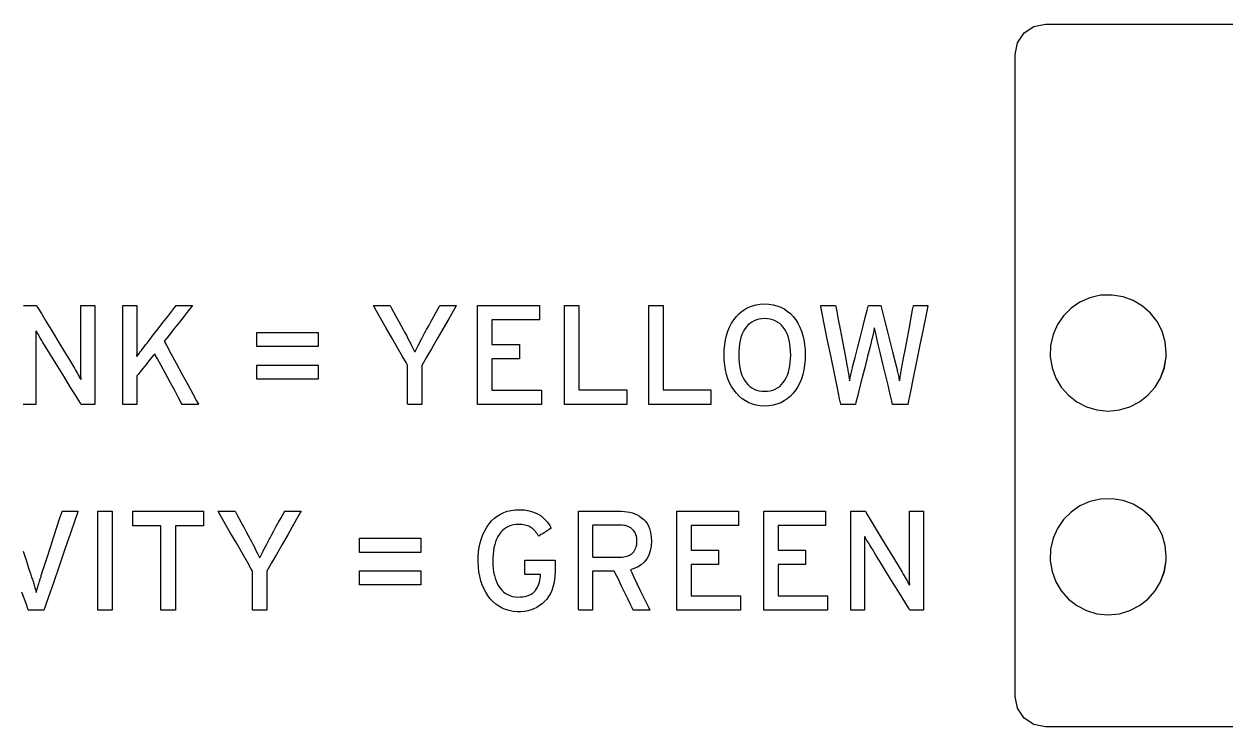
# Model space of a CAD drawing. Extents: x 1 to 47.7, y 0.2 to 35.
# Drawn here: x 37.63 to 38.81, y 12.679 to 13.369 of the extents above; entities that cross this region are included whole.
import ezdxf

# ---------------------------------------------------------------- set-up
doc = ezdxf.new("R2010")
doc.units = 0
doc.header["$MEASUREMENT"] = 0
for name, color, linetype in [('2_1__NONE__X', 7, 'CONTINUOUS'), ('2_2__PORTS_5A___5B_WPTP__2', 7, 'CONTINUOUS'), ('2_3__PORTS_5A___5B_WPTP__2', 7, 'CONTINUOUS'), ('2_4__PORTS_5A___5B_WPTP__1', 7, 'CONTINUOUS'), ('7_0_____DWG', 7, 'CONTINUOUS')]:
    doc.layers.add(name, color=color, linetype=linetype)

msp = doc.modelspace()

# ---------------------------------------------------------------- linework, layer by layer
at = {"layer": '2_1__NONE__X'}
msp.add_lwpolyline([(38.8251, 12.6786), (38.7865, 12.6786), (38.7517, 12.6786), (38.7211, 12.6786), (38.6948, 12.6786), (38.6728, 12.6786), (38.6555, 12.6786), (38.6429, 12.6786), (38.6352, 12.6786), (38.6326, 12.6786), (38.621, 12.681), (38.6114, 12.6874), (38.605, 12.6969), (38.6026, 12.7086), (38.6026, 12.7104), (38.6026, 12.7157), (38.6026, 12.7242), (38.6026, 12.7357), (38.6026, 12.7668), (38.6026, 12.807), (38.6026, 12.8547), (38.6026, 12.9079), (38.6026, 13.0236), (38.6026, 13.1393), (38.6026, 13.1925), (38.6026, 13.2401), (38.6026, 13.2804), (38.6026, 13.3115), (38.6026, 13.323), (38.6026, 13.3315), (38.6026, 13.3368), (38.6026, 13.3386), (38.605, 13.3503), (38.6114, 13.3598), (38.621, 13.3662), (38.6326, 13.3686), (38.6352, 13.3686), (38.6429, 13.3686), (38.6555, 13.3686), (38.6728, 13.3686), (38.6948, 13.3686), (38.7211, 13.3686), (38.7517, 13.3686), (38.7865, 13.3686), (38.8251, 13.3686)], dxfattribs=at)
at = {"layer": '2_2__PORTS_5A___5B_WPTP__2'}
for points in [[(38.751, 13.0457), (38.75, 13.0568), (38.7469, 13.0671), (38.742, 13.0765), (38.7355, 13.0848), (38.7277, 13.0918), (38.7186, 13.0972), (38.7086, 13.1009), (38.6978, 13.1026), (38.6866, 13.1023), (38.676, 13.0999), (38.6663, 13.0956), (38.6576, 13.0896), (38.6502, 13.0822), (38.6442, 13.0735), (38.6399, 13.0638), (38.6375, 13.0532), (38.6371, 13.042), (38.6389, 13.0312), (38.6426, 13.0211), (38.648, 13.0121), (38.655, 13.0042), (38.6632, 12.9978), (38.6727, 12.9929), (38.683, 12.9898), (38.694, 12.9887), (38.7051, 12.9898), (38.7154, 12.9929), (38.7248, 12.9978), (38.7331, 13.0042), (38.74, 13.0121), (38.7455, 13.0211), (38.7492, 13.0312), (38.7509, 13.042), (38.751, 13.0457), (38.751, 13.0457), (38.751, 13.0457), (38.751, 13.0457), (38.751, 13.0457), (38.751, 13.0457), (38.751, 13.0457), (38.751, 13.0457), (38.751, 13.0457), (38.751, 13.0457), (38.751, 13.0457), (38.751, 13.0457), (38.751, 13.0457), (38.751, 13.0457), (38.751, 13.0457), (38.751, 13.0457)], [(38.751, 12.8458), (38.75, 12.8568), (38.7469, 12.8671), (38.742, 12.8765), (38.7355, 12.8848), (38.7277, 12.8918), (38.7186, 12.8972), (38.7086, 12.9009), (38.6978, 12.9026), (38.6866, 12.9023), (38.676, 12.8998), (38.6663, 12.8956), (38.6576, 12.8896), (38.6502, 12.8822), (38.6442, 12.8735), (38.6399, 12.8638), (38.6375, 12.8532), (38.6371, 12.842), (38.6389, 12.8312), (38.6426, 12.8211), (38.648, 12.8121), (38.655, 12.8042), (38.6632, 12.7978), (38.6727, 12.7929), (38.683, 12.7898), (38.694, 12.7888), (38.7051, 12.7898), (38.7154, 12.7929), (38.7248, 12.7978), (38.7331, 12.8042), (38.74, 12.8121), (38.7455, 12.8211), (38.7492, 12.8312), (38.7509, 12.842), (38.751, 12.8458), (38.751, 12.8458), (38.751, 12.8458), (38.751, 12.8458), (38.751, 12.8458), (38.751, 12.8458), (38.751, 12.8458), (38.751, 12.8458), (38.751, 12.8458), (38.751, 12.8458), (38.751, 12.8458), (38.751, 12.8458), (38.751, 12.8458), (38.751, 12.8458), (38.751, 12.8458), (38.751, 12.8458)]]:
    msp.add_lwpolyline(points, close=True, dxfattribs=at)
at = {"layer": '2_3__PORTS_5A___5B_WPTP__2'}
for points in [[(38.751, 13.0457), (38.75, 13.0568), (38.7469, 13.0671), (38.742, 13.0765), (38.7355, 13.0848), (38.7277, 13.0918), (38.7186, 13.0972), (38.7086, 13.1009), (38.6978, 13.1026), (38.6866, 13.1023), (38.676, 13.0999), (38.6663, 13.0956), (38.6576, 13.0896), (38.6502, 13.0822), (38.6442, 13.0735), (38.6399, 13.0638), (38.6375, 13.0532), (38.6371, 13.042), (38.6389, 13.0312), (38.6426, 13.0211), (38.648, 13.0121), (38.655, 13.0042), (38.6632, 12.9978), (38.6727, 12.9929), (38.683, 12.9898), (38.694, 12.9887), (38.7051, 12.9898), (38.7154, 12.9929), (38.7248, 12.9978), (38.7331, 13.0042), (38.74, 13.0121), (38.7455, 13.0211), (38.7491, 13.0312), (38.7509, 13.042), (38.751, 13.0457), (38.751, 13.0457), (38.751, 13.0457), (38.751, 13.0457), (38.751, 13.0457), (38.751, 13.0457), (38.751, 13.0457), (38.751, 13.0457), (38.751, 13.0457), (38.751, 13.0457), (38.751, 13.0457), (38.751, 13.0457), (38.751, 13.0457), (38.751, 13.0457), (38.751, 13.0457), (38.751, 13.0457)], [(38.751, 12.8458), (38.75, 12.8568), (38.7469, 12.8671), (38.742, 12.8765), (38.7355, 12.8848), (38.7277, 12.8918), (38.7186, 12.8972), (38.7086, 12.9009), (38.6978, 12.9026), (38.6866, 12.9023), (38.676, 12.8998), (38.6663, 12.8956), (38.6576, 12.8896), (38.6502, 12.8822), (38.6442, 12.8735), (38.6399, 12.8638), (38.6375, 12.8532), (38.6371, 12.842), (38.6389, 12.8312), (38.6426, 12.8211), (38.648, 12.8121), (38.655, 12.8042), (38.6632, 12.7978), (38.6727, 12.7929), (38.683, 12.7898), (38.694, 12.7888), (38.7051, 12.7898), (38.7154, 12.7929), (38.7248, 12.7978), (38.7331, 12.8042), (38.74, 12.8121), (38.7455, 12.8211), (38.7491, 12.8312), (38.7509, 12.842), (38.751, 12.8458), (38.751, 12.8458), (38.751, 12.8458), (38.751, 12.8458), (38.751, 12.8458), (38.751, 12.8458), (38.751, 12.8458), (38.751, 12.8458), (38.751, 12.8458), (38.751, 12.8458), (38.751, 12.8458), (38.751, 12.8458), (38.751, 12.8458), (38.751, 12.8458), (38.751, 12.8458), (38.751, 12.8458)]]:
    msp.add_lwpolyline(points, close=True, dxfattribs=at)
at = {"layer": '2_4__PORTS_5A___5B_WPTP__1'}
for points in [[(38.751, 13.0457), (38.75, 13.0568), (38.7469, 13.0671), (38.742, 13.0765), (38.7355, 13.0848), (38.7277, 13.0918), (38.7186, 13.0972), (38.7086, 13.1009), (38.6978, 13.1026), (38.6866, 13.1023), (38.676, 13.0999), (38.6663, 13.0956), (38.6576, 13.0896), (38.6502, 13.0822), (38.6442, 13.0735), (38.6399, 13.0638), (38.6375, 13.0532), (38.6371, 13.042), (38.6389, 13.0312), (38.6426, 13.0211), (38.648, 13.0121), (38.655, 13.0042), (38.6632, 12.9978), (38.6727, 12.9929), (38.683, 12.9898), (38.694, 12.9887), (38.7051, 12.9898), (38.7154, 12.9929), (38.7248, 12.9978), (38.7331, 13.0042), (38.74, 13.0121), (38.7455, 13.0211), (38.7491, 13.0312), (38.7509, 13.042), (38.751, 13.0457), (38.751, 13.0457), (38.751, 13.0457), (38.751, 13.0457), (38.751, 13.0457), (38.751, 13.0457), (38.751, 13.0457), (38.751, 13.0457), (38.751, 13.0457), (38.751, 13.0457), (38.751, 13.0457), (38.751, 13.0457), (38.751, 13.0457), (38.751, 13.0457), (38.751, 13.0457), (38.751, 13.0457)], [(38.751, 12.8458), (38.75, 12.8568), (38.7469, 12.8671), (38.742, 12.8765), (38.7355, 12.8848), (38.7277, 12.8918), (38.7186, 12.8972), (38.7086, 12.9009), (38.6978, 12.9026), (38.6866, 12.9023), (38.676, 12.8998), (38.6663, 12.8956), (38.6576, 12.8896), (38.6502, 12.8822), (38.6442, 12.8735), (38.6399, 12.8638), (38.6375, 12.8532), (38.6371, 12.842), (38.6389, 12.8312), (38.6426, 12.8211), (38.648, 12.8121), (38.655, 12.8042), (38.6632, 12.7978), (38.6727, 12.7929), (38.683, 12.7898), (38.694, 12.7888), (38.7051, 12.7898), (38.7154, 12.7929), (38.7248, 12.7978), (38.7331, 12.8042), (38.74, 12.8121), (38.7455, 12.8211), (38.7491, 12.8312), (38.7509, 12.842), (38.751, 12.8458), (38.751, 12.8458), (38.751, 12.8458), (38.751, 12.8458), (38.751, 12.8458), (38.751, 12.8458), (38.751, 12.8458), (38.751, 12.8458), (38.751, 12.8458), (38.751, 12.8458), (38.751, 12.8458), (38.751, 12.8458), (38.751, 12.8458), (38.751, 12.8458), (38.751, 12.8458), (38.751, 12.8458)]]:
    msp.add_lwpolyline(points, close=True, dxfattribs=at)
at = {"layer": '7_0_____DWG'}
for points in [[(37.6291, 13.0923), (37.6309, 13.0923), (37.6332, 13.0923), (37.6357, 13.0923), (37.6381, 13.0923), (37.6401, 13.0923), (37.6415, 13.0923), (37.642, 13.0923), (37.6433, 13.0901), (37.6468, 13.0844), (37.6518, 13.0761), (37.6577, 13.0663), (37.6638, 13.0561), (37.6695, 13.0467), (37.6742, 13.039), (37.6771, 13.0341), (37.6781, 13.0325), (37.6791, 13.0307), (37.6801, 13.0289), (37.6811, 13.0272), (37.682, 13.0256), (37.6829, 13.0241), (37.6837, 13.0226), (37.6845, 13.0211), (37.6853, 13.0198), (37.6856, 13.0206), (37.6855, 13.023), (37.6855, 13.0254), (37.6855, 13.028), (37.6855, 13.0306), (37.6855, 13.0333), (37.6855, 13.036), (37.6855, 13.0388), (37.6855, 13.0417), (37.6855, 13.0435), (37.6855, 13.048), (37.6855, 13.0548), (37.6855, 13.0629), (37.6855, 13.0715), (37.6855, 13.0797), (37.6855, 13.0864), (37.6855, 13.0909), (37.6855, 13.0923), (37.6861, 13.0923), (37.6875, 13.0923), (37.6895, 13.0923), (37.6918, 13.0923), (37.6941, 13.0923), (37.6963, 13.0923), (37.698, 13.0923), (37.699, 13.0923), (37.6992, 13.0916), (37.6992, 13.0853), (37.6992, 13.0739), (37.6992, 13.059), (37.6992, 13.0425), (37.6992, 13.0262), (37.6992, 13.0117), (37.6992, 13.0008), (37.6992, 12.9954), (37.6989, 12.9951), (37.6978, 12.9951), (37.6961, 12.9951), (37.6939, 12.9951), (37.6916, 12.9951), (37.6894, 12.9951), (37.6875, 12.9951), (37.6862, 12.9951), (37.6857, 12.9951), (37.6844, 12.9973), (37.6807, 13.0033), (37.6754, 13.0118), (37.6693, 13.0219), (37.6628, 13.0323), (37.6568, 13.042), (37.652, 13.0499), (37.6489, 13.0549), (37.6479, 13.0565), (37.647, 13.058), (37.6461, 13.0595), (37.6453, 13.061), (37.6445, 13.0624), (37.6437, 13.0637), (37.6429, 13.065), (37.6422, 13.0663), (37.6415, 13.0675), (37.6412, 13.0667), (37.6412, 13.0644), (37.6412, 13.062), (37.6412, 13.0595), (37.6412, 13.0569), (37.6412, 13.0543), (37.6412, 13.0516), (37.6413, 13.0488), (37.6413, 13.0459), (37.6413, 13.0441), (37.6413, 13.0396), (37.6413, 13.0328), (37.6413, 13.0246), (37.6413, 13.016), (37.6413, 13.0078), (37.6413, 13.001), (37.6413, 12.9965), (37.6413, 12.9951), (37.6407, 12.9951), (37.6392, 12.9951), (37.6372, 12.9951), (37.635, 12.9951), (37.6326, 12.9951), (37.6305, 12.9951), (37.6288, 12.9951)], [(38.0749, 12.9951), (38.0749, 13.0923), (38.1356, 13.0923), (38.1356, 13.0782), (38.089, 13.0782), (38.089, 13.0541), (38.1161, 13.0541), (38.1161, 13.04), (38.089, 13.04), (38.089, 13.0092), (38.1376, 13.0092), (38.1376, 12.9951), (38.0749, 12.9951)], [(38.1603, 12.9951), (38.1603, 13.0923), (38.1744, 13.0923), (38.1744, 13.0094), (38.2214, 13.0094), (38.2214, 12.9951), (38.1603, 12.9951)], [(38.2429, 12.9951), (38.2429, 13.0923), (38.257, 13.0923), (38.257, 13.0094), (38.304, 13.0094), (38.304, 12.9951), (38.2429, 12.9951)], [(37.8582, 13.052), (37.8582, 13.0658), (37.9184, 13.0658), (37.9184, 13.052), (37.8582, 13.052)], [(37.8582, 13.02), (37.8582, 13.0338), (37.9184, 13.0338), (37.9184, 13.02), (37.8582, 13.02)], [(37.6288, 12.8511), (37.632, 12.8414), (37.6345, 12.8336), (37.636, 12.8291), (37.6364, 12.8279), (37.6367, 12.8269), (37.6371, 12.8258), (37.6374, 12.8247), (37.6378, 12.8236), (37.6382, 12.8225), (37.6385, 12.8214), (37.6389, 12.8202), (37.6393, 12.819), (37.6397, 12.8178), (37.64, 12.8167), (37.6403, 12.8156), (37.6406, 12.8146), (37.6408, 12.8136), (37.6411, 12.8128), (37.6413, 12.8119), (37.6415, 12.8112), (37.6417, 12.8107), (37.6418, 12.8114), (37.642, 12.8122), (37.6423, 12.8131), (37.6425, 12.814), (37.6428, 12.815), (37.6432, 12.816), (37.6435, 12.8171), (37.6439, 12.8183), (37.6443, 12.8195), (37.6446, 12.8207), (37.645, 12.8219), (37.6453, 12.823), (37.6456, 12.8241), (37.646, 12.8252), (37.6463, 12.8263), (37.6466, 12.8274), (37.6469, 12.8284), (37.6476, 12.8304), (37.6495, 12.8362), (37.6523, 12.8448), (37.6556, 12.8551), (37.659, 12.8657), (37.6623, 12.8757), (37.6649, 12.8839), (37.6666, 12.8891), (37.667, 12.8903), (37.6679, 12.8903), (37.6697, 12.8903), (37.672, 12.8903), (37.6747, 12.8903), (37.6773, 12.8903), (37.6797, 12.8903), (37.6815, 12.8903), (37.6825, 12.8903), (37.6821, 12.8888), (37.6795, 12.8812), (37.6752, 12.8687), (37.6698, 12.8532), (37.6641, 12.8364), (37.6585, 12.8202), (37.6538, 12.8064), (37.6505, 12.7968), (37.6492, 12.7932), (37.6487, 12.7932), (37.6471, 12.7932), (37.6449, 12.7932), (37.6424, 12.7932), (37.6397, 12.7932), (37.6372, 12.7932), (37.6353, 12.7932), (37.6341, 12.7932), (37.6336, 12.7937), (37.6316, 12.7997), (37.6276, 12.811)], [(37.702, 12.7932), (37.702, 12.8903), (37.7161, 12.8903), (37.7161, 12.7932), (37.702, 12.7932)], [(37.7782, 12.8761), (37.7782, 12.7932), (37.7641, 12.7932), (37.7641, 12.8761), (37.7366, 12.8761), (37.7366, 12.8903), (37.8057, 12.8903), (37.8057, 12.8761), (37.7782, 12.8761)], [(38.2704, 12.7932), (38.2704, 12.8903), (38.3311, 12.8903), (38.3311, 12.8762), (38.2845, 12.8762), (38.2845, 12.8521), (38.3116, 12.8521), (38.3116, 12.838), (38.2845, 12.838), (38.2845, 12.8073), (38.3331, 12.8073), (38.3331, 12.7932), (38.2704, 12.7932)], [(38.3558, 12.7932), (38.3558, 12.8903), (38.4165, 12.8903), (38.4165, 12.8762), (38.3699, 12.8762), (38.3699, 12.8521), (38.3969, 12.8521), (38.3969, 12.838), (38.3699, 12.838), (38.3699, 12.8073), (38.4185, 12.8073), (38.4185, 12.7932), (38.3558, 12.7932)], [(37.9589, 12.85), (37.9589, 12.8638), (38.0191, 12.8638), (38.0191, 12.85), (37.9589, 12.85)], [(37.9589, 12.8181), (37.9589, 12.8319), (38.0191, 12.8319), (38.0191, 12.8181), (37.9589, 12.8181)]]:
    msp.add_lwpolyline(points, dxfattribs=at)
for points in [[(37.785, 12.9951), (37.784, 12.9969), (37.7814, 13.0018), (37.7776, 13.0088), (37.7731, 13.017), (37.7685, 13.0255), (37.7642, 13.0334), (37.7606, 13.0399), (37.7584, 13.044), (37.7579, 13.0449), (37.7569, 13.0437), (37.7549, 13.0412), (37.7523, 13.038), (37.7494, 13.0343), (37.7464, 13.0306), (37.7437, 13.0273), (37.7417, 13.0247), (37.7405, 13.0233), (37.7404, 13.0228), (37.7404, 13.0208), (37.7404, 13.0173), (37.7404, 13.0129), (37.7404, 13.0081), (37.7404, 13.0034), (37.7404, 12.9994), (37.7404, 12.9964), (37.7404, 12.9951), (37.7401, 12.9951), (37.7388, 12.9951), (37.737, 12.9951), (37.7348, 12.9951), (37.7324, 12.9951), (37.7302, 12.9951), (37.7284, 12.9951), (37.7271, 12.9951), (37.7268, 12.9952), (37.7268, 12.9997), (37.7268, 13.0099), (37.7268, 13.0239), (37.7268, 13.0401), (37.7268, 13.0567), (37.7268, 13.0719), (37.7268, 13.084), (37.7268, 13.0911), (37.7268, 13.0923), (37.7277, 13.0923), (37.7294, 13.0923), (37.7314, 13.0923), (37.7338, 13.0923), (37.7361, 13.0923), (37.7381, 13.0923), (37.7396, 13.0923), (37.7404, 13.0923), (37.7405, 13.0917), (37.7405, 13.0889), (37.7405, 13.0846), (37.7405, 13.0793), (37.7405, 13.0736), (37.7405, 13.0681), (37.7405, 13.0634), (37.7405, 13.0602), (37.7405, 13.059), (37.7404, 13.0569), (37.7404, 13.0549), (37.7404, 13.0529), (37.7404, 13.0509), (37.7404, 13.0489), (37.7403, 13.0469), (37.7403, 13.045), (37.7402, 13.0431), (37.7405, 13.0422), (37.7415, 13.0436), (37.7426, 13.0451), (37.7438, 13.0467), (37.745, 13.0483), (37.7463, 13.05), (37.7476, 13.0518), (37.749, 13.0536), (37.7504, 13.0555), (37.7514, 13.0568), (37.7535, 13.0594), (37.7569, 13.0639), (37.7613, 13.0695), (37.766, 13.0756), (37.7707, 13.0816), (37.7747, 13.0869), (37.7776, 13.0906), (37.7789, 13.0923), (37.7794, 13.0923), (37.7808, 13.0923), (37.783, 13.0923), (37.7856, 13.0923), (37.7883, 13.0923), (37.7909, 13.0923), (37.7931, 13.0923), (37.7945, 13.0923), (37.795, 13.0923), (37.7937, 13.0906), (37.7908, 13.087), (37.7868, 13.0819), (37.7822, 13.076), (37.7775, 13.07), (37.7732, 13.0644), (37.7697, 13.0601), (37.7677, 13.0575), (37.7676, 13.0566), (37.7698, 13.0526), (37.7738, 13.0453), (37.7789, 13.0358), (37.7846, 13.0253), (37.7903, 13.0149), (37.7953, 13.0057), (37.799, 12.9988), (37.8009, 12.9953), (37.8007, 12.9951), (37.7994, 12.9951), (37.7973, 12.9951), (37.7948, 12.9951), (37.792, 12.9951), (37.7894, 12.9951), (37.7871, 12.9951), (37.7856, 12.9951)], [(38.0203, 13.0335), (38.0203, 13.0321), (38.0203, 13.0283), (38.0203, 13.0229), (38.0203, 13.0164), (38.0203, 13.0098), (38.0203, 13.0037), (38.0203, 12.9987), (38.0203, 12.9957), (38.0203, 12.9951), (38.0194, 12.9951), (38.0177, 12.9951), (38.0156, 12.9951), (38.0132, 12.9951), (38.0108, 12.9951), (38.0086, 12.9951), (38.0071, 12.9951), (38.0063, 12.9951), (38.0062, 12.9959), (38.0062, 12.9991), (38.0062, 13.0042), (38.0062, 13.0104), (38.0062, 13.0171), (38.0062, 13.0234), (38.0062, 13.0288), (38.0062, 13.0324), (38.0062, 13.0336), (38.0047, 13.0362), (38.0012, 13.0422), (37.9964, 13.0508), (37.9907, 13.0606), (37.9849, 13.0707), (37.9795, 13.08), (37.9753, 13.0873), (37.9729, 13.0916), (37.9726, 13.0923), (37.9737, 13.0923), (37.9757, 13.0923), (37.9783, 13.0923), (37.9811, 13.0923), (37.9839, 13.0923), (37.9864, 13.0923), (37.9882, 13.0923), (37.989, 13.0923), (37.9894, 13.0916), (37.9907, 13.0892), (37.9927, 13.0856), (37.9951, 13.0812), (37.9976, 13.0766), (38, 13.0722), (38.002, 13.0686), (38.0033, 13.0662), (38.0039, 13.065), (38.0053, 13.0624), (38.0066, 13.06), (38.0078, 13.0576), (38.009, 13.0553), (38.0101, 13.0531), (38.0111, 13.051), (38.0121, 13.049), (38.013, 13.0471), (38.0138, 13.0472), (38.0147, 13.0491), (38.0157, 13.051), (38.0167, 13.0531), (38.0178, 13.0553), (38.019, 13.0576), (38.0202, 13.06), (38.0215, 13.0625), (38.0229, 13.0651), (38.0235, 13.0662), (38.0249, 13.0687), (38.0269, 13.0725), (38.0294, 13.0769), (38.0319, 13.0816), (38.0343, 13.0859), (38.0363, 13.0895), (38.0375, 13.0918), (38.0378, 13.0923), (38.0388, 13.0923), (38.0406, 13.0923), (38.043, 13.0923), (38.0458, 13.0923), (38.0486, 13.0923), (38.0511, 13.0923), (38.053, 13.0923), (38.054, 13.0923), (38.0536, 13.0914), (38.0509, 13.0868), (38.0466, 13.0792), (38.0412, 13.0698), (38.0353, 13.0597), (38.0297, 13.0499), (38.0249, 13.0415), (38.0216, 13.0357)], [(38.3966, 13.0437), (38.3965, 13.0386), (38.396, 13.0337), (38.3953, 13.029), (38.3942, 13.0246), (38.3929, 13.0204), (38.3913, 13.0165), (38.3894, 13.0128), (38.3872, 13.0094), (38.3847, 13.0062), (38.382, 13.0033), (38.379, 13.0008), (38.3758, 12.9986), (38.3725, 12.9969), (38.3688, 12.9955), (38.365, 12.9945), (38.361, 12.9938), (38.3567, 12.9936), (38.3525, 12.9938), (38.3485, 12.9945), (38.3447, 12.9955), (38.3411, 12.9969), (38.3378, 12.9986), (38.3346, 13.0008), (38.3317, 13.0033), (38.3291, 13.0062), (38.3266, 13.0094), (38.3243, 13.0128), (38.3224, 13.0165), (38.3207, 13.0204), (38.3194, 13.0246), (38.3183, 13.029), (38.3175, 13.0337), (38.3171, 13.0386), (38.3169, 13.0437), (38.3171, 13.0489), (38.3175, 13.0539), (38.3183, 13.0585), (38.3194, 13.063), (38.3207, 13.0672), (38.3224, 13.0711), (38.3243, 13.0749), (38.3266, 13.0783), (38.3291, 13.0815), (38.3317, 13.0844), (38.3346, 13.0868), (38.3378, 13.0889), (38.3411, 13.0907), (38.3447, 13.092), (38.3485, 13.093), (38.3525, 13.0936), (38.3567, 13.0939), (38.361, 13.0936), (38.365, 13.093), (38.3688, 13.092), (38.3725, 13.0907), (38.3758, 13.0889), (38.379, 13.0868), (38.382, 13.0844), (38.3847, 13.0815), (38.3872, 13.0783), (38.3894, 13.0749), (38.3913, 13.0711), (38.3929, 13.0672), (38.3942, 13.063), (38.3953, 13.0585), (38.396, 13.0539), (38.3965, 13.0489)], [(38.4972, 12.9951), (38.4966, 12.9951), (38.4952, 12.9951), (38.4932, 12.9951), (38.4908, 12.9951), (38.4883, 12.9951), (38.4859, 12.9951), (38.484, 12.9951), (38.4828, 12.9951), (38.4824, 12.9952), (38.4817, 12.9984), (38.48, 13.005), (38.4779, 13.0141), (38.4753, 13.0245), (38.4728, 13.0352), (38.4705, 13.0449), (38.4686, 13.0526), (38.4675, 13.0571), (38.4672, 13.0586), (38.4668, 13.0602), (38.4664, 13.0618), (38.4661, 13.0633), (38.4658, 13.0648), (38.4655, 13.0662), (38.4652, 13.0676), (38.4649, 13.069), (38.4646, 13.0703), (38.4644, 13.07), (38.4641, 13.0686), (38.4638, 13.0672), (38.4635, 13.0658), (38.4632, 13.0644), (38.4629, 13.0629), (38.4625, 13.0614), (38.4622, 13.0598), (38.4618, 13.0582), (38.4613, 13.0563), (38.46, 13.0508), (38.4578, 13.0425), (38.4553, 13.0324), (38.4526, 13.0217), (38.45, 13.0116), (38.4479, 13.003), (38.4464, 12.9972), (38.4459, 12.9951), (38.4453, 12.9951), (38.4439, 12.9951), (38.4419, 12.9951), (38.4395, 12.9951), (38.437, 12.9951), (38.4348, 12.9951), (38.4329, 12.9951), (38.4317, 12.9951), (38.4314, 12.9954), (38.4303, 13.0006), (38.4282, 13.0111), (38.4253, 13.0254), (38.422, 13.0415), (38.4186, 13.0579), (38.4156, 13.0728), (38.4132, 13.0845), (38.4118, 13.0913), (38.4118, 13.0923), (38.4127, 13.0923), (38.4145, 13.0923), (38.4167, 13.0923), (38.4192, 13.0923), (38.4216, 13.0923), (38.4238, 13.0923), (38.4255, 13.0923), (38.4263, 13.0923), (38.4266, 13.0912), (38.4275, 13.0864), (38.429, 13.0786), (38.4308, 13.069), (38.4328, 13.0586), (38.4347, 13.0485), (38.4363, 13.0398), (38.4375, 13.0336), (38.438, 13.0309), (38.4383, 13.0296), (38.4385, 13.0282), (38.4388, 13.0268), (38.439, 13.0254), (38.4393, 13.0239), (38.4395, 13.0224), (38.4398, 13.021), (38.44, 13.0195), (38.4402, 13.0183), (38.4405, 13.0198), (38.4408, 13.0212), (38.4411, 13.0227), (38.4414, 13.0241), (38.4417, 13.0256), (38.442, 13.027), (38.4423, 13.0284), (38.4426, 13.0298), (38.4429, 13.031), (38.4438, 13.0345), (38.4455, 13.0413), (38.4478, 13.0504), (38.4504, 13.0607), (38.453, 13.0711), (38.4554, 13.0804), (38.4573, 13.0877), (38.4583, 13.0918), (38.4586, 13.0923), (38.4594, 13.0923), (38.4609, 13.0923), (38.4628, 13.0923), (38.4649, 13.0923), (38.467, 13.0923), (38.4689, 13.0923), (38.4702, 13.0923), (38.4709, 13.0923), (38.4712, 13.0911), (38.4725, 13.0859), (38.4745, 13.0778), (38.477, 13.0679), (38.4797, 13.0572), (38.4823, 13.0469), (38.4845, 13.0381), (38.4861, 13.0319), (38.4867, 13.0294), (38.487, 13.0283), (38.4873, 13.0271), (38.4875, 13.0259), (38.4878, 13.0246), (38.4881, 13.0233), (38.4884, 13.022), (38.4886, 13.0207), (38.4889, 13.0193), (38.4891, 13.0184), (38.4894, 13.0198), (38.4897, 13.0213), (38.4899, 13.0227), (38.4902, 13.024), (38.4904, 13.0253), (38.4906, 13.0265), (38.4908, 13.0277), (38.4909, 13.0288), (38.4911, 13.0298), (38.4918, 13.0336), (38.4932, 13.0407), (38.4949, 13.0501), (38.4969, 13.0606), (38.4989, 13.0712), (38.5007, 13.0806), (38.502, 13.0879), (38.5028, 13.0919), (38.503, 13.0923), (38.5041, 13.0923), (38.5058, 13.0923), (38.508, 13.0923), (38.5104, 13.0923), (38.5127, 13.0923), (38.5148, 13.0923), (38.5163, 13.0923), (38.517, 13.0923), (38.5166, 13.0901), (38.5149, 13.0819), (38.5123, 13.0692), (38.5091, 13.0537), (38.5058, 13.0372), (38.5025, 13.0214), (38.4998, 13.0079), (38.4979, 12.9986)], [(38.3823, 13.0437), (38.3822, 13.0476), (38.3819, 13.0512), (38.3815, 13.0546), (38.3808, 13.0578), (38.38, 13.0609), (38.3791, 13.0637), (38.3779, 13.0663), (38.3766, 13.0688), (38.375, 13.071), (38.3733, 13.0729), (38.3715, 13.0746), (38.3694, 13.076), (38.3672, 13.0772), (38.3648, 13.0781), (38.3623, 13.0788), (38.3596, 13.0792), (38.3567, 13.0794), (38.3539, 13.0792), (38.3512, 13.0788), (38.3487, 13.0781), (38.3464, 13.0772), (38.3442, 13.076), (38.3422, 13.0746), (38.3403, 13.0729), (38.3386, 13.071), (38.3371, 13.0688), (38.3357, 13.0663), (38.3345, 13.0637), (38.3335, 13.0609), (38.3327, 13.0578), (38.3321, 13.0546), (38.3316, 13.0512), (38.3314, 13.0476), (38.3313, 13.0437), (38.3314, 13.04), (38.3316, 13.0364), (38.3321, 13.033), (38.3327, 13.0298), (38.3335, 13.0268), (38.3345, 13.024), (38.3357, 13.0214), (38.3371, 13.019), (38.3386, 13.0167), (38.3403, 13.0147), (38.3422, 13.0129), (38.3442, 13.0115), (38.3464, 13.0102), (38.3487, 13.0093), (38.3512, 13.0086), (38.3539, 13.0082), (38.3567, 13.0081), (38.3596, 13.0082), (38.3623, 13.0086), (38.3648, 13.0093), (38.3672, 13.0102), (38.3694, 13.0115), (38.3715, 13.0129), (38.3733, 13.0147), (38.375, 13.0167), (38.3766, 13.019), (38.3779, 13.0214), (38.3791, 13.024), (38.38, 13.0268), (38.3808, 13.0298), (38.3815, 13.033), (38.3819, 13.0364), (38.3822, 13.04)], [(37.868, 12.8316), (37.868, 12.8302), (37.868, 12.8264), (37.868, 12.8209), (37.868, 12.8145), (37.868, 12.8079), (37.868, 12.8017), (37.868, 12.7968), (37.868, 12.7938), (37.8679, 12.7932), (37.867, 12.7932), (37.8654, 12.7932), (37.8632, 12.7932), (37.8608, 12.7932), (37.8584, 12.7932), (37.8563, 12.7932), (37.8547, 12.7932), (37.8539, 12.7932), (37.8539, 12.7939), (37.8539, 12.7972), (37.8539, 12.8022), (37.8539, 12.8085), (37.8539, 12.8151), (37.8539, 12.8215), (37.8539, 12.8268), (37.8539, 12.8304), (37.8539, 12.8316), (37.8524, 12.8342), (37.8489, 12.8403), (37.844, 12.8488), (37.8384, 12.8587), (37.8325, 12.8688), (37.8272, 12.878), (37.823, 12.8854), (37.8205, 12.8897), (37.8203, 12.8903), (37.8214, 12.8903), (37.8234, 12.8903), (37.826, 12.8903), (37.8288, 12.8903), (37.8316, 12.8903), (37.8341, 12.8903), (37.8359, 12.8903), (37.8367, 12.8903), (37.8371, 12.8897), (37.8384, 12.8873), (37.8404, 12.8836), (37.8427, 12.8793), (37.8453, 12.8746), (37.8477, 12.8702), (37.8497, 12.8666), (37.851, 12.8642), (37.8516, 12.8631), (37.8529, 12.8605), (37.8542, 12.858), (37.8555, 12.8556), (37.8566, 12.8533), (37.8577, 12.8511), (37.8588, 12.849), (37.8597, 12.847), (37.8607, 12.8451), (37.8615, 12.8452), (37.8624, 12.8471), (37.8633, 12.8491), (37.8644, 12.8512), (37.8655, 12.8534), (37.8666, 12.8557), (37.8679, 12.858), (37.8692, 12.8606), (37.8706, 12.8632), (37.8712, 12.8642), (37.8725, 12.8668), (37.8746, 12.8705), (37.877, 12.875), (37.8796, 12.8796), (37.882, 12.884), (37.8839, 12.8875), (37.8852, 12.8898), (37.8855, 12.8903), (37.8864, 12.8903), (37.8883, 12.8903), (37.8907, 12.8903), (37.8935, 12.8903), (37.8963, 12.8903), (37.8988, 12.8903), (37.9007, 12.8903), (37.9017, 12.8903), (37.9012, 12.8894), (37.8986, 12.8848), (37.8942, 12.8773), (37.8888, 12.8679), (37.883, 12.8577), (37.8774, 12.8479), (37.8726, 12.8396), (37.8692, 12.8338)], [(38.1511, 12.8312), (38.1509, 12.827), (38.1505, 12.8231), (38.1498, 12.8194), (38.1489, 12.8159), (38.1478, 12.8126), (38.1464, 12.8096), (38.1447, 12.8067), (38.1428, 12.8041), (38.1406, 12.8017), (38.1383, 12.7996), (38.1358, 12.7977), (38.1332, 12.796), (38.1303, 12.7946), (38.1274, 12.7935), (38.1242, 12.7926), (38.1209, 12.792), (38.1175, 12.7917), (38.1137, 12.7917), (38.1097, 12.792), (38.1059, 12.7928), (38.1023, 12.7939), (38.0989, 12.7953), (38.0957, 12.7971), (38.0927, 12.7992), (38.09, 12.8016), (38.0874, 12.8045), (38.085, 12.8076), (38.0829, 12.8109), (38.081, 12.8144), (38.0794, 12.8182), (38.078, 12.8222), (38.077, 12.8265), (38.0762, 12.8309), (38.0757, 12.8356), (38.0755, 12.8406), (38.0756, 12.8456), (38.0759, 12.8504), (38.0766, 12.855), (38.0775, 12.8594), (38.0787, 12.8636), (38.0802, 12.8675), (38.0819, 12.8712), (38.0839, 12.8746), (38.0862, 12.8779), (38.0887, 12.8808), (38.0914, 12.8834), (38.0943, 12.8856), (38.0973, 12.8875), (38.1006, 12.8891), (38.1041, 12.8903), (38.1078, 12.8912), (38.1117, 12.8917), (38.116, 12.8919), (38.1209, 12.8916), (38.1255, 12.8908), (38.1298, 12.8895), (38.1337, 12.8878), (38.1372, 12.8857), (38.1404, 12.883), (38.1433, 12.8799), (38.1458, 12.8764), (38.1472, 12.8737), (38.1465, 12.8733), (38.1451, 12.8724), (38.1433, 12.8712), (38.1412, 12.8699), (38.1392, 12.8686), (38.1373, 12.8674), (38.1358, 12.8664), (38.135, 12.8659), (38.1345, 12.8665), (38.1337, 12.8678), (38.1328, 12.869), (38.132, 12.8701), (38.1311, 12.8712), (38.1301, 12.8721), (38.1292, 12.873), (38.1282, 12.8738), (38.1272, 12.8745), (38.1262, 12.8752), (38.1251, 12.8757), (38.1239, 12.8761), (38.1226, 12.8765), (38.1213, 12.8768), (38.1199, 12.8771), (38.1185, 12.8773), (38.117, 12.8774), (38.1154, 12.8774), (38.1128, 12.8773), (38.1102, 12.8769), (38.1077, 12.8763), (38.1054, 12.8755), (38.1033, 12.8744), (38.1013, 12.8731), (38.0995, 12.8715), (38.0978, 12.8698), (38.0963, 12.8677), (38.0949, 12.8655), (38.0936, 12.863), (38.0926, 12.8604), (38.0917, 12.8576), (38.091, 12.8546), (38.0904, 12.8514), (38.0901, 12.848), (38.0899, 12.8444), (38.0898, 12.8407), (38.09, 12.8371), (38.0903, 12.8337), (38.0907, 12.8305), (38.0914, 12.8274), (38.0922, 12.8246), (38.0932, 12.8219), (38.0943, 12.8194), (38.0956, 12.817), (38.0971, 12.8149), (38.0987, 12.8129), (38.1005, 12.8112), (38.1024, 12.8097), (38.1045, 12.8085), (38.1067, 12.8075), (38.1091, 12.8068), (38.1117, 12.8063), (38.1143, 12.8061), (38.117, 12.8062), (38.1194, 12.8064), (38.1216, 12.8068), (38.1237, 12.8074), (38.1256, 12.8081), (38.1274, 12.809), (38.129, 12.81), (38.1304, 12.8113), (38.1317, 12.8126), (38.1327, 12.8141), (38.1337, 12.8157), (38.1345, 12.8173), (38.1352, 12.8189), (38.1357, 12.8206), (38.1361, 12.8224), (38.1365, 12.8243), (38.1366, 12.8262), (38.1367, 12.828), (38.1367, 12.828), (38.1367, 12.8281), (38.1367, 12.8281), (38.1367, 12.8282), (38.1367, 12.8283), (38.1367, 12.8283), (38.1367, 12.8284), (38.1367, 12.8284), (38.1367, 12.8284), (38.1359, 12.8284), (38.1342, 12.8284), (38.132, 12.8284), (38.1294, 12.8284), (38.1268, 12.8284), (38.1245, 12.8284), (38.1226, 12.8284), (38.1215, 12.8284), (38.1213, 12.8285), (38.1213, 12.8294), (38.1213, 12.831), (38.1213, 12.8331), (38.1213, 12.8355), (38.1213, 12.8378), (38.1213, 12.8399), (38.1213, 12.8415), (38.1213, 12.8423), (38.1217, 12.8424), (38.124, 12.8424), (38.1276, 12.8424), (38.1322, 12.8424), (38.1373, 12.8424), (38.1422, 12.8424), (38.1465, 12.8424), (38.1496, 12.8424), (38.151, 12.8424), (38.1511, 12.8421), (38.1511, 12.8412), (38.1511, 12.8397), (38.1511, 12.8379), (38.1511, 12.836), (38.1511, 12.8342), (38.1511, 12.8327), (38.1511, 12.8316)], [(38.2456, 12.8613), (38.2452, 12.8561), (38.2443, 12.8515), (38.2429, 12.8473), (38.241, 12.8436), (38.2385, 12.8404), (38.2354, 12.8377), (38.2319, 12.8355), (38.2278, 12.8337), (38.225, 12.8327), (38.2262, 12.8302), (38.2284, 12.8256), (38.2313, 12.8195), (38.2346, 12.8127), (38.2379, 12.806), (38.2408, 12.8), (38.243, 12.7955), (38.244, 12.7933), (38.2438, 12.7932), (38.2424, 12.7932), (38.2402, 12.7932), (38.2376, 12.7932), (38.2348, 12.7932), (38.2321, 12.7932), (38.2298, 12.7932), (38.2283, 12.7932), (38.2278, 12.7932), (38.227, 12.7949), (38.225, 12.7988), (38.2223, 12.8044), (38.2192, 12.8109), (38.216, 12.8175), (38.2131, 12.8236), (38.2107, 12.8284), (38.2094, 12.8312), (38.209, 12.8316), (38.2075, 12.8316), (38.205, 12.8316), (38.2017, 12.8316), (38.198, 12.8316), (38.1944, 12.8316), (38.1913, 12.8316), (38.189, 12.8316), (38.1879, 12.8316), (38.1879, 12.8307), (38.1879, 12.8272), (38.1879, 12.822), (38.1879, 12.8157), (38.1879, 12.8091), (38.1879, 12.8028), (38.1879, 12.7976), (38.1879, 12.7941), (38.1879, 12.7932), (38.1872, 12.7932), (38.1857, 12.7932), (38.1836, 12.7932), (38.1813, 12.7932), (38.1789, 12.7932), (38.1768, 12.7932), (38.1751, 12.7932), (38.1742, 12.7932), (38.1741, 12.7943), (38.1741, 12.8014), (38.1741, 12.8135), (38.1741, 12.8289), (38.1741, 12.8456), (38.1741, 12.8619), (38.1741, 12.876), (38.1741, 12.8861), (38.1741, 12.8903), (38.1753, 12.8903), (38.1792, 12.8903), (38.185, 12.8903), (38.1918, 12.8903), (38.1989, 12.8903), (38.2056, 12.8903), (38.211, 12.8903), (38.2145, 12.8903), (38.2161, 12.8903), (38.219, 12.8902), (38.2218, 12.8899), (38.2244, 12.8894), (38.227, 12.8887), (38.2294, 12.8878), (38.2317, 12.8867), (38.2339, 12.8854), (38.236, 12.884), (38.238, 12.8823), (38.2397, 12.8805), (38.2413, 12.8784), (38.2426, 12.8761), (38.2436, 12.8735), (38.2445, 12.8708), (38.2451, 12.8678), (38.2454, 12.8647)], [(38.4993, 12.7932), (38.4979, 12.7954), (38.4943, 12.8013), (38.489, 12.8099), (38.4828, 12.8199), (38.4764, 12.8303), (38.4704, 12.8401), (38.4656, 12.848), (38.4625, 12.853), (38.4615, 12.8546), (38.4606, 12.8561), (38.4597, 12.8576), (38.4589, 12.859), (38.458, 12.8604), (38.4572, 12.8617), (38.4565, 12.8631), (38.4557, 12.8643), (38.455, 12.8655), (38.4547, 12.8648), (38.4547, 12.8624), (38.4548, 12.86), (38.4548, 12.8575), (38.4548, 12.855), (38.4548, 12.8523), (38.4548, 12.8496), (38.4548, 12.8468), (38.4549, 12.844), (38.4549, 12.8422), (38.4549, 12.8377), (38.4549, 12.8309), (38.4549, 12.8227), (38.4549, 12.814), (38.4549, 12.8059), (38.4549, 12.7991), (38.4549, 12.7945), (38.4549, 12.7932), (38.4542, 12.7932), (38.4528, 12.7932), (38.4508, 12.7932), (38.4485, 12.7932), (38.4462, 12.7932), (38.4441, 12.7932), (38.4424, 12.7932), (38.4414, 12.7932), (38.4412, 12.7938), (38.4412, 12.8001), (38.4412, 12.8116), (38.4412, 12.8265), (38.4412, 12.843), (38.4412, 12.8593), (38.4412, 12.8738), (38.4412, 12.8846), (38.4412, 12.89), (38.4415, 12.8903), (38.4426, 12.8903), (38.4445, 12.8903), (38.4468, 12.8903), (38.4493, 12.8903), (38.4516, 12.8903), (38.4536, 12.8903), (38.455, 12.8903), (38.4556, 12.8903), (38.4569, 12.8882), (38.4604, 12.8824), (38.4654, 12.8741), (38.4713, 12.8643), (38.4774, 12.8542), (38.4831, 12.8447), (38.4877, 12.837), (38.4907, 12.8322), (38.4917, 12.8305), (38.4927, 12.8287), (38.4937, 12.827), (38.4947, 12.8253), (38.4956, 12.8237), (38.4965, 12.8221), (38.4973, 12.8206), (38.4981, 12.8192), (38.4989, 12.8178), (38.4992, 12.8186), (38.4991, 12.821), (38.4991, 12.8235), (38.4991, 12.826), (38.4991, 12.8286), (38.4991, 12.8313), (38.499, 12.8341), (38.499, 12.8369), (38.499, 12.8398), (38.499, 12.8415), (38.499, 12.8461), (38.499, 12.8528), (38.499, 12.861), (38.499, 12.8696), (38.499, 12.8777), (38.499, 12.8845), (38.499, 12.889), (38.499, 12.8903), (38.4997, 12.8903), (38.5011, 12.8903), (38.5031, 12.8903), (38.5054, 12.8903), (38.5077, 12.8903), (38.5099, 12.8903), (38.5115, 12.8903), (38.5126, 12.8903), (38.5127, 12.8897), (38.5127, 12.8834), (38.5127, 12.8719), (38.5127, 12.8571), (38.5127, 12.8406), (38.5127, 12.8242), (38.5127, 12.8097), (38.5127, 12.7989), (38.5127, 12.7935), (38.5125, 12.7932), (38.5114, 12.7932), (38.5096, 12.7932), (38.5075, 12.7932), (38.5052, 12.7932), (38.503, 12.7932), (38.5011, 12.7932), (38.4998, 12.7932)], [(38.2314, 12.8609), (38.2313, 12.8627), (38.2311, 12.8644), (38.2308, 12.8659), (38.2303, 12.8674), (38.2298, 12.8688), (38.2291, 12.87), (38.2283, 12.8711), (38.2274, 12.8722), (38.2264, 12.8731), (38.2253, 12.874), (38.2241, 12.8747), (38.2228, 12.8753), (38.2215, 12.8758), (38.22, 12.8762), (38.2185, 12.8765), (38.2168, 12.8766), (38.2153, 12.8767), (38.214, 12.8767), (38.2109, 12.8767), (38.2067, 12.8767), (38.202, 12.8767), (38.1971, 12.8767), (38.1928, 12.8767), (38.1896, 12.8767), (38.188, 12.8767), (38.1879, 12.876), (38.1879, 12.8733), (38.1879, 12.869), (38.1879, 12.8638), (38.1879, 12.8582), (38.1879, 12.853), (38.1879, 12.8487), (38.1879, 12.8459), (38.188, 12.8453), (38.1896, 12.8453), (38.1928, 12.8453), (38.1971, 12.8453), (38.202, 12.8453), (38.2067, 12.8453), (38.2109, 12.8453), (38.214, 12.8453), (38.2153, 12.8453), (38.2168, 12.8453), (38.2184, 12.8455), (38.2199, 12.8458), (38.2214, 12.8461), (38.2227, 12.8466), (38.224, 12.8472), (38.2252, 12.8479), (38.2263, 12.8487), (38.2273, 12.8496), (38.2282, 12.8506), (38.229, 12.8517), (38.2297, 12.853), (38.2303, 12.8543), (38.2307, 12.8558), (38.2311, 12.8574), (38.2313, 12.8591)]]:
    msp.add_lwpolyline(points, close=True, dxfattribs=at)

doc.saveas('drawing.dxf')
